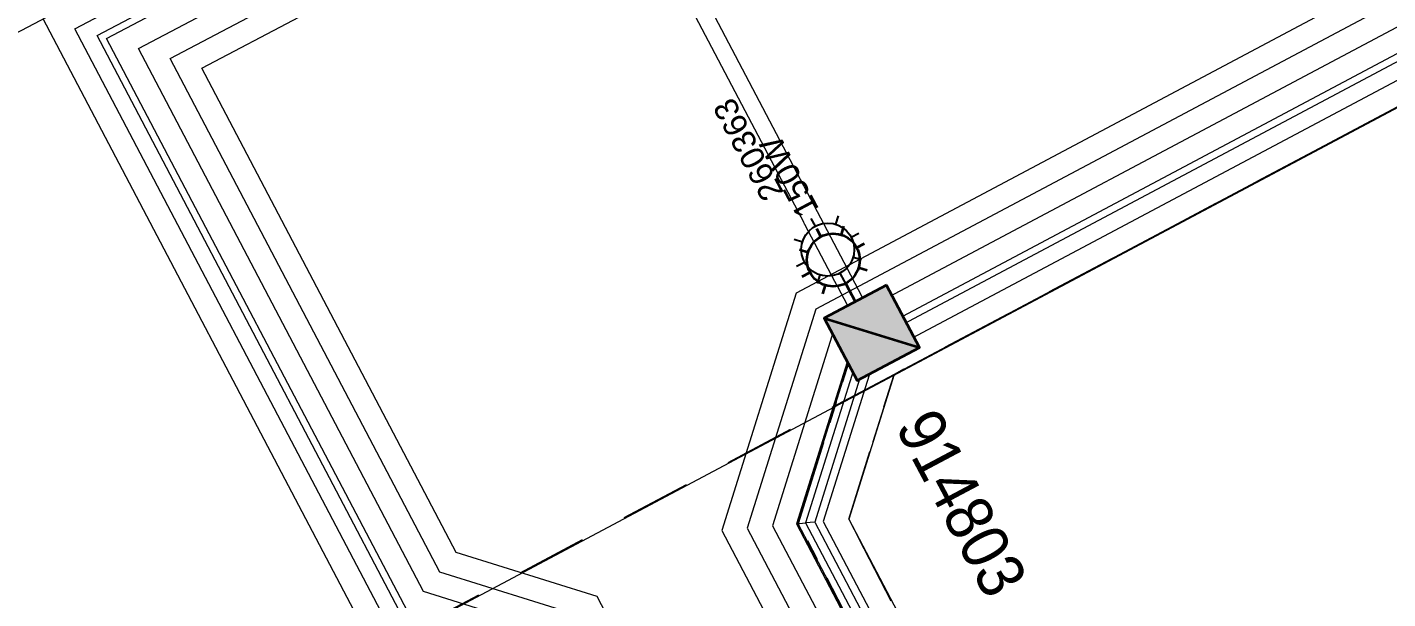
# Model space of a CAD drawing. Header units: metres. Extents: x 0 to 304202, y 0 to 6270858.
# Drawn here: x 303561 to 303618.8, y 6270473.6 to 6270497.9 of the extents above; entities that cross this region are included whole.
import ezdxf
from ezdxf import colors
from ezdxf.entities.mleader import LeaderData, LeaderLine
from ezdxf.enums import TextEntityAlignment as Align
from ezdxf.math import Vec2, Vec3

# ---------------------------------------------------------------- set-up
doc = ezdxf.new("R2010")
doc.units = ezdxf.units.M
doc.linetypes.add('Cable Exist UG', pattern=[7, 4, -1, 1, -1])
doc.linetypes.add('Dash', pattern=[5, 3, -2])
doc.layers.get('0').update_dxf_attribs({"color": 6})
for name, color, linetype, lineweight in [('_User Miscellaneous1', 30, 'Continuous', 13), ('_User_SL_Exist', 4, 'Continuous', 35), ('Cadastre Developer_SP_EXT', 98, 'Continuous', 15), ('Cadastre Developer_SP_NEW', 92, 'Continuous', 15), ('Cadastre Roads_SP_EXT', 218, 'Continuous', 15)]:
    doc.layers.add(name, color=color, linetype=linetype, lineweight=lineweight)
doc.layers.add('_User Miscellaneous10', color=252, linetype='Continuous', lineweight=13, plot=False, transparency=0.65)
for name, color, linetype in [('Equip_SP_SL_EXT', 7, 'Continuous'), ('Equip_SP_SL_NEW', 2, 'Continuous'), ('SupportsUG_SP_LV_SL_NEW', 2, 'Continuous')]:
    doc.layers.add(name, color=color, linetype=linetype)
doc.styles.add('SL_LABEL', font='arial.ttf', dxfattribs={"height": 2})
doc.styles.get("Standard").update_dxf_attribs({"font": 'arial.ttf'})

# ---------------------------------------------------------------- blocks, each defined once
blk = doc.blocks.new('*U254')
at = {"flags": 9}
for tag, p in [('LANTNUMBER', (-1.4, 2.6)), ('LOUTREACH', (-1.4, 2.2)), ('LOUTREACHVOCAB', (-1.4, 2)), ('LRATECODE', (-1.4, 1.8)), ('LREMOVE', (-1.4, 1.6)), ('LREPLACE', (-1.4, 1.4)), ('LTYPE', (-1.4, 1.2)), ('LTYPEVOCAB', (-1.4, 1)), ('LEGEND', (-1.4, 0.8)), ('SUBURB', (-1.4, 0.6)), ('STREETNAME', (-1.4, 0.4)), ('LOCATION', (-1.4, 0.2)), ('LNEW', (-6.4, 0)), ('LMASTVOCAB', (-6.2, 0)), ('LMAST', (-6, 0)), ('LLAMPVOCAB', (-5.8, 0)), ('LLAMP', (-5.6, 0)), ('LEXIST', (-5.4, 0)), ('LCHARGE3PERCENT', (-5.2, 0)), ('LCHARGE3', (-5, 0)), ('LCHARGE2PERCENT', (-4.8, 0)), ('LCHARGE2', (-4.6, 0)), ('LCHARGE1PERCENT', (-4.4, 0)), ('LCHARGE1', (-4.2, 0)), ('LCATEGORY', (-4, 0)), ('LBRACKETVOCAB', (-3.8, 0)), ('LBRACKET', (-3.6, 0)), ('LKINGHEIGHT', (-3.4, 0)), ('CREPLACE', (-3.2, 0)), ('CREMOVE', (-3, 0)), ('CNUMBER', (-2.8, 0)), ('CNEW', (-2.6, 0)), ('CEXIST', (-2.4, 0)), ('USAGE', (-2.2, 0)), ('STATE', (-2, 0)), ('OWNED_BY', (-1.8, 0)), ('ORIENTATION', (-1.6, 0)), ('OPERATING_VOLTAGE', (-1.4, 0)), ('NOTES', (-1.4, 0)), ('NO_PHASES', (-1.2, 0)), ('LANTERN_TYPE', (-1, 0)), ('LANTERN_PURPOSE', (-0.8, 0)), ('CONTROL_TYPE', (-0.6, 0)), ('CONSTRUCTED_VOLTAGE', (-0.4, 0)), ('MAINTAINED_BY', (-1.4, -0.663))]:
    blk.add_attdef(tag, text='', height=0.2, rotation=270, dxfattribs=at).set_placement(p, align=Align.MIDDLE_LEFT)
at = {"style": 'SL_LABEL', "flags": 8}
blk.add_attdef('ASSET_NUM', text='', height=1, dxfattribs=at).set_placement((7, 1), align=Align.MIDDLE_LEFT)
for tag, p, height, flags in [('OPERATED_BY', (-1.4, -0.407), 0.2, 9), ('Z', (0, 0), 0.001, 1)]:
    blk.add_attdef(tag, p, '', height=height, rotation=270, dxfattribs=dict(flags=flags))
at = {"style": 'SL_LABEL', "flags": 9}
blk.add_attdef('STREET_CODE', text='', height=0.001, rotation=270, dxfattribs=at).set_placement((0.001, 0), align=Align.MIDDLE_LEFT)
at = {"flags": 8}
blk.add_attdef('LNUMBER', text='', height=1, dxfattribs=at).set_placement((7, -1), align=Align.MIDDLE_LEFT)
at = {"transparency": 33554687}
blk.add_wipeout([(5.688, 0), (5.061, -1.061), (4, -1.688), (2.939, -1.061), (2.313, 0), (2.939, 1.061), (4, 1.687), (5.061, 1.061)], dxfattribs=at)
for p, q in [((4, 1.5), (4, 1.125)), ((2.939, 1.061), (3.205, 0.795)), ((5.061, 1.061), (4.795, 0.795)), ((0, 0), (2.875, 0)), ((5.125, 0), (5.5, 0)), ((2.939, -1.061), (3.205, -0.795)), ((4, -1.125), (4, -1.5)), ((5.061, -1.061), (4.795, -0.795))]:
    blk.add_line(p, q)
blk.add_circle((4, 0), 1.125)
at = {"insert": (7.5, 0), "char_height": 1, "attachment_point": 5}
blk.add_mtext('150W', dxfattribs=at)
blk = doc.blocks.new('*U269')
at = {"layer": 'Equip_SP_SL_EXT'}
h = blk.add_hatch(color=256, dxfattribs=at)
h.dxf.hatch_style = 1
h.paths.add_polyline_path([(-1.5, 1.5), (-1.5, -1.5), (1.5, -1.5), (1.5, 1.5)])
blk.add_lwpolyline([(-1.5, 1.5), (-1.5, -1.5), (1.5, -1.5), (1.5, 1.5)], close=True)
at = {"width": 0.9, "flags": 8}
blk.add_attdef('ASSET_NUM', text='', height=2, dxfattribs=at).set_placement((4, 2), align=Align.MIDDLE_LEFT)
at = {"flags": 1}
blk.add_attdef('Z', (-2.351, -1.813), '', height=0.2, rotation=270, dxfattribs=at)
at = {"flags": 9}
for tag, p in [('NOTES', (-2, -1.813)), ('SUBURB', (-1.8, -1.813)), ('STREETNAME', (-1.6, -1.813)), ('LOCATION', (-1.4, -1.813)), ('LEGEND', (-1.2, -1.813)), ('USAGE', (-1, -1.813)), ('STATE', (-0.8, -1.813)), ('OWNED_BY', (-0.6, -1.813)), ('COLUMN_TYPE', (-0.4, -1.813)), ('STREET_CODE', (-0.2, -1.813)), ('STRUCTURE_PLANT_NUMBER', (0.031, -1.813))]:
    blk.add_attdef(tag, text='', height=0.2, rotation=270, dxfattribs=at).set_placement(p, align=Align.MIDDLE_LEFT)
blk = doc.blocks.new('*U286')
for p, q in [((-0.5, 4.323), (-0.5, 4.698)), ((-1.561, 4.259), (-1.295, 3.993)), ((0.561, 4.259), (0.295, 3.993)), ((-1.625, 3.198), (-2, 3.198)), ((3, 3.198), (0.625, 3.198)), ((-1.561, 2.137), (-1.295, 2.402)), ((0.561, 2.137), (0.295, 2.402)), ((-0.5, 1.698), (-0.5, 2.073))]:
    blk.add_line(p, q)
blk.add_circle((-0.5, 3.198), 1.125)
at = {"transparency": 33554687}
blk.add_wipeout([(1.5, 4.698), (1.5, 1.698), (4.5, 1.698), (4.5, 4.698)], dxfattribs=at)
blk.add_line((1.5, 1.698), (4.5, 4.698))
blk.add_lwpolyline([(1.5, 4.698), (1.5, 1.698), (4.5, 1.698), (4.5, 4.698)], close=True)

msp = doc.modelspace()

# ---------------------------------------------------------------- linework, layer by layer
at = {"layer": '_User Miscellaneous1'}
for p, q in [((303593.673, 6270476.791), (303594.062, 6270476.826)), ((303593.673, 6270476.791), (303599.983, 6270464.794)), ((303594.45, 6270476.861), (303594.062, 6270476.826)), ((303594.45, 6270476.861), (303600.62, 6270465.129))]:
    msp.add_line(p, q, dxfattribs=at)
at = {"layer": 'Cadastre Developer_SP_EXT', "linetype": 'Dash'}
msp.add_lwpolyline([(303633.294, 6270480.924), (303624.724, 6270497.425), (303597.821, 6270483.138), (303595.895, 6270476.992), (303602.317, 6270464.632), (303633.294, 6270480.924)], close=True, dxfattribs=at)
msp.add_lwpolyline([(303620.917, 6270428.834), (303614.2, 6270441.764), (303608.258, 6270453.198), (303602.317, 6270464.632), (303595.895, 6270476.992), (303597.821, 6270483.138), (303575.754, 6270471.419), (303581.734, 6270469.545), (303587.953, 6270457.576), (303593.254, 6270447.373), (303598.404, 6270437.462)], dxfattribs=at)
at = {"layer": 'Cadastre Roads_SP_EXT', "linetype": 'Continuous'}
msp.add_lwpolyline([(303448.772, 6270404.137), (303460.25, 6270410.173), (303472.61, 6270416.674), (303491.463, 6270426.589), (303550.48, 6270457.952), (303654.448, 6270513.212), (303647.186, 6270526.993), (303640.501, 6270539.679), (303477.615, 6270454.069), (303424.668, 6270425.909), (303437.294, 6270398.101), (303448.772, 6270404.137)], close=True, dxfattribs=at)

# ---------------------------------------------------------------- next in the draw order: block references
at = {"layer": 'Equip_SP_SL_NEW'}
ref = msp.add_blockref('*U254', (303596.883, 6270484.904), dxfattribs=dict(at, rotation=117.9721995465388))
ref.add_attrib('ASSET_NUM', '260363', dxfattribs={"layer": '0', "height": 1, "rotation": 117.9722, "style": 'SL_LABEL'}).set_placement((303592.716, 6270490.618), align=Align.MIDDLE_LEFT)

# ---------------------------------------------------------------- next in the draw order: linework, layer by layer
at = {"layer": '_User Miscellaneous1'}
for p, q in [((303597.186, 6270485.064), (303585, 6270508.249)), ((303596.548, 6270484.729), (303584.362, 6270507.914)), ((303597.186, 6270485.064), (303596.867, 6270484.896)), ((303596.108, 6270484.561), (303593.673, 6270476.791)), ((303596.839, 6270484.949), (303596.108, 6270484.561)), ((303596.108, 6270484.561), (303596.407, 6270484.312)), ((303596.548, 6270484.729), (303596.867, 6270484.896)), ((303596.839, 6270484.949), (303597.008, 6270484.631)), ((303597.177, 6270484.313), (303597.008, 6270484.631)), ((303596.706, 6270484.063), (303594.45, 6270476.861)), ((303596.706, 6270484.063), (303596.407, 6270484.312)), ((303597.177, 6270484.313), (303596.706, 6270484.063))]:
    msp.add_line(p, q, dxfattribs=at)
at = {"layer": '_User Miscellaneous10', "flags": 128}
for points in [[(303728.834, 6270383.811), (303691.173, 6270456.288), (303678.786, 6270480.125), (303665.498, 6270505.7), (303661.328, 6270513.725), (303650.904, 6270516.991), (303617.537, 6270499.27), (303593.663, 6270486.591), (303590.503, 6270476.504), (303596.27, 6270465.538), (303591.836, 6270460.947), (303585.212, 6270473.695), (303579.219, 6270475.573), (303568.409, 6270496.14), (303647.263, 6270537.585), (303611.663, 6270604.945)], [(303727.756, 6270383.716), (303690.286, 6270455.827), (303677.899, 6270479.664), (303664.611, 6270505.239), (303660.633, 6270512.895), (303651.004, 6270515.912), (303618.006, 6270498.387), (303594.494, 6270485.901), (303591.581, 6270476.601), (303597.492, 6270465.363), (303591.589, 6270459.252), (303584.517, 6270472.865), (303578.526, 6270474.742), (303567.059, 6270496.56), (303645.911, 6270538.004), (303610.779, 6270604.478)], [(303725.601, 6270383.526), (303688.511, 6270454.905), (303676.124, 6270478.742), (303662.836, 6270504.317), (303659.241, 6270511.235), (303651.204, 6270513.754), (303618.944, 6270496.62), (303596.157, 6270484.519), (303593.738, 6270476.797), (303599.935, 6270465.014), (303591.096, 6270455.863), (303583.125, 6270471.205), (303577.14, 6270473.08), (303564.358, 6270497.4), (303643.206, 6270538.841), (303609.01, 6270603.544)], [(303726.678, 6270383.621), (303689.398, 6270455.366), (303677.012, 6270479.203), (303663.724, 6270504.778), (303659.937, 6270512.065), (303651.104, 6270514.833), (303618.475, 6270497.503), (303595.326, 6270485.21), (303592.66, 6270476.699), (303598.714, 6270465.188), (303591.343, 6270457.558), (303583.821, 6270472.035), (303577.833, 6270473.911), (303565.708, 6270496.98), (303644.558, 6270538.422), (303609.894, 6270604.011)], [(303724.523, 6270383.431), (303687.624, 6270454.444), (303675.237, 6270478.281), (303661.949, 6270503.856), (303658.546, 6270510.405), (303651.304, 6270512.674), (303619.413, 6270495.737), (303596.989, 6270483.829), (303594.817, 6270476.894), (303601.157, 6270464.839), (303590.85, 6270454.169), (303582.43, 6270470.375), (303576.447, 6270472.249), (303563.007, 6270497.82), (303641.853, 6270539.26), (303608.126, 6270603.076)], [(303723.446, 6270383.336), (303686.736, 6270453.983), (303674.35, 6270477.82), (303661.061, 6270503.395), (303657.85, 6270509.575), (303651.404, 6270511.595), (303619.882, 6270494.854), (303597.821, 6270483.138), (303595.895, 6270476.992), (303602.379, 6270464.664), (303590.603, 6270452.474), (303581.734, 6270469.545), (303575.754, 6270471.419), (303561.657, 6270498.24), (303640.501, 6270539.679), (303607.242, 6270602.609)]]:
    msp.add_lwpolyline(points, dxfattribs=at)
at = {"layer": '_User Miscellaneous10', "color": 4, "flags": 128}
msp.add_lwpolyline([(303725.277, 6270383.497), (303688.245, 6270454.766), (303675.858, 6270478.604), (303662.57, 6270504.179), (303659.033, 6270510.986), (303651.234, 6270513.43), (303619.085, 6270496.355), (303596.407, 6270484.312), (303594.062, 6270476.826), (303600.302, 6270464.961), (303591.022, 6270455.355), (303582.917, 6270470.956), (303576.932, 6270472.831), (303563.953, 6270497.526), (303642.8, 6270538.967), (303608.745, 6270603.403)], dxfattribs=at)
at = {"layer": '_User_SL_Exist', "linetype": 'Cable Exist UG', "ltscale": 0.9}
msp.add_lwpolyline([(303605.331, 6270454.494), (303593.739, 6270476.802), (303596.158, 6270484.519), (303596.883, 6270484.904)], dxfattribs=at)

# ---------------------------------------------------------------- next in the draw order: leaders
at = {"layer": '_User Miscellaneous10'}
ml = msp.add_multileader_mtext('Standard', dxfattribs=at)
ml.set_content('150w MH\\P7.5m MH\\P3m OR', color=256)
ml.set_leader_properties()
ml.build(insert=Vec2(0, 0))
ml.multileader.update_dxf_attribs({"leader_type": 2, "has_text_frame": 1, "text_left_attachment_type": 2, "text_right_attachment_type": 2, "dogleg_length": 0.01, "arrow_head_size": 2.5})
ctx = ml.context
ctx.base_point, ctx.char_height, ctx.arrow_head_size, ctx.landing_gap_size, ctx.plane_origin = Vec3(303639.882, 6270501.634), 1.8, 2.5, 1, Vec3(303629.882, 6270495.007)
ctx.left_attachment, ctx.right_attachment = 2, 2
notes = []
notes.append((ctx, [(0, (0, 0, 0), (0, 0), (1, 0), 1, [])]))
ctx.mtext.insert, ctx.mtext.width, ctx.mtext.flow_direction = Vec3(303640.882, 6270506.007), 11.72163, 5
ml = msp.add_multileader_mtext('Standard', dxfattribs=at)
ml.set_content('250w HPS\\P10.5m MH\\P4.5m OR', color=256)
ml.set_leader_properties()
ml.build(insert=Vec2(0, 0))
ml.multileader.update_dxf_attribs({"leader_type": 2, "has_text_frame": 1, "text_left_attachment_type": 2, "text_right_attachment_type": 2, "dogleg_length": 0.01, "arrow_head_size": 2.5})
ctx = ml.context
ctx.base_point, ctx.char_height, ctx.arrow_head_size, ctx.landing_gap_size, ctx.plane_origin = Vec3(303640.387, 6270488.503), 1.8, 2.5, 1, Vec3(303628.371, 6270485.499)
ctx.left_attachment, ctx.right_attachment = 2, 2
notes.append((ctx, [(0, (0, 0, 0), (0, 0), (1, 0), 1, [])]))
ctx.mtext.insert, ctx.mtext.width, ctx.mtext.flow_direction = Vec3(303641.387, 6270492.892), 18.21344, 5
for ctx, leaders in notes:
    for number, flags, end, landing, length, lines in leaders:
        leader = LeaderData()
        leader.index, (leader.has_last_leader_line, leader.has_dogleg_vector, leader.attachment_direction) = number, flags
        leader.last_leader_point, leader.dogleg_vector, leader.dogleg_length = Vec3(end), Vec3(landing), length
        for number, points, colour, breaks in lines:
            line = LeaderLine()
            line.index, line.vertices, line.color, line.breaks = number, Vec3.list(points), colors.encode_raw_color(colour), breaks
            leader.lines.append(line)
        ctx.leaders.append(leader)

# ---------------------------------------------------------------- next in the draw order: block references
at = {"layer": '_User_SL_Exist', "rotation": 297.9721995557723}
msp.add_blockref('*U286', (303592.651, 6270486.054), dxfattribs=at)

# ---------------------------------------------------------------- next in the draw order: linework, layer by layer
at = {"layer": 'Cadastre Developer_SP_NEW', "linetype": 'Dash'}
msp.add_lwpolyline([(303633.294, 6270480.924), (303624.724, 6270497.425), (303597.821, 6270483.138), (303595.895, 6270476.992), (303602.317, 6270464.632), (303633.294, 6270480.924)], close=True, dxfattribs=at)

# ---------------------------------------------------------------- next in the draw order: block references
at = {"layer": 'SupportsUG_SP_LV_SL_NEW'}
ref = msp.add_blockref('*U269', (303596.883, 6270484.904), dxfattribs=dict(at, rotation=297.9721995559492))
ref.add_attrib('ASSET_NUM', '914803', dxfattribs={"layer": '0', "height": 2, "rotation": 297.9722, "width": 0.9}).set_placement((303598.736, 6270481.377), align=Align.MIDDLE_LEFT)

# ---------------------------------------------------------------- next in the draw order: leaders
at = {"layer": 'Cadastre Developer_SP_NEW'}
ml = msp.add_multileader_mtext('Standard', dxfattribs=at)
ml.set_content('{\\C7;CONSTRUCTED UNDER URS18369}', color=256)
ml.set_leader_properties()
ml.build(insert=Vec2(0, 0))
ml.multileader.update_dxf_attribs({"leader_type": 2, "has_text_frame": 1, "text_left_attachment_type": 2, "text_right_attachment_type": 2, "dogleg_length": 0.01})
ctx = ml.context
ctx.base_point, ctx.char_height, ctx.plane_origin, ctx.plane_x_axis, ctx.plane_y_axis = Vec3(303910.719, 6270584.601), 1.8, Vec3(305059.721, 6271101.545), Vec3(0.887819, 0.460194), Vec3(-0.460194, 0.887819)
ctx.left_attachment, ctx.right_attachment, ctx.text_align_type = 2, 2, 1
notes = []
notes.append((ctx, [(0, (0, 0, 0), (0, 0), (1, 0), 1, [])]))
ctx.mtext.insert, ctx.mtext.text_direction, ctx.mtext.rotation, ctx.mtext.width, ctx.mtext.alignment, ctx.mtext.flow_direction = Vec3(303920.971, 6270592.672), Vec3(0.887819, 0.460194), 0.478213, 23.5182, 2, 5
ctx.mtext.has_bg_fill, ctx.mtext.bg_color, ctx.mtext.bg_scale_factor, ctx.mtext.bg_transparency, ctx.mtext.use_window_bg_color = 1, -1073741824, 2, 0, 1
for ctx, leaders in notes:
    for number, flags, end, landing, length, lines in leaders:
        leader = LeaderData()
        leader.index, (leader.has_last_leader_line, leader.has_dogleg_vector, leader.attachment_direction) = number, flags
        leader.last_leader_point, leader.dogleg_vector, leader.dogleg_length = Vec3(end), Vec3(landing), length
        for number, points, colour, breaks in lines:
            line = LeaderLine()
            line.index, line.vertices, line.color, line.breaks = number, Vec3.list(points), colors.encode_raw_color(colour), breaks
            leader.lines.append(line)
        ctx.leaders.append(leader)

# ---------------------------------------------------------------- next in the draw order: leaders
ml = msp.add_multileader_mtext('Standard', dxfattribs=at)
ml.set_content('{\\C7;CONSTRUCTED UNDER URS18369}', color=256)
ml.set_leader_properties()
ml.build(insert=Vec2(0, 0))
ml.multileader.update_dxf_attribs({"leader_type": 2, "has_text_frame": 1, "text_left_attachment_type": 2, "text_right_attachment_type": 2, "dogleg_length": 0.01})
ctx = ml.context
ctx.base_point, ctx.char_height, ctx.plane_origin, ctx.plane_x_axis, ctx.plane_y_axis = Vec3(303792.046, 6270524.313), 1.8, Vec3(304941.048, 6271041.257), Vec3(0.887819, 0.460194), Vec3(-0.460194, 0.887819)
ctx.left_attachment, ctx.right_attachment, ctx.text_align_type = 2, 2, 1
notes = []
notes.append((ctx, [(0, (0, 0, 0), (0, 0), (1, 0), 1, [])]))
ctx.mtext.insert, ctx.mtext.text_direction, ctx.mtext.rotation, ctx.mtext.width, ctx.mtext.alignment, ctx.mtext.flow_direction = Vec3(303802.299, 6270532.384), Vec3(0.887819, 0.460194), 0.478213, 23.5182, 2, 5
ctx.mtext.has_bg_fill, ctx.mtext.bg_color, ctx.mtext.bg_scale_factor, ctx.mtext.bg_transparency, ctx.mtext.use_window_bg_color = 1, -1073741824, 2, 0, 1
for ctx, leaders in notes:
    for number, flags, end, landing, length, lines in leaders:
        leader = LeaderData()
        leader.index, (leader.has_last_leader_line, leader.has_dogleg_vector, leader.attachment_direction) = number, flags
        leader.last_leader_point, leader.dogleg_vector, leader.dogleg_length = Vec3(end), Vec3(landing), length
        for number, points, colour, breaks in lines:
            line = LeaderLine()
            line.index, line.vertices, line.color, line.breaks = number, Vec3.list(points), colors.encode_raw_color(colour), breaks
            leader.lines.append(line)
        ctx.leaders.append(leader)

doc.saveas('drawing.dxf')
